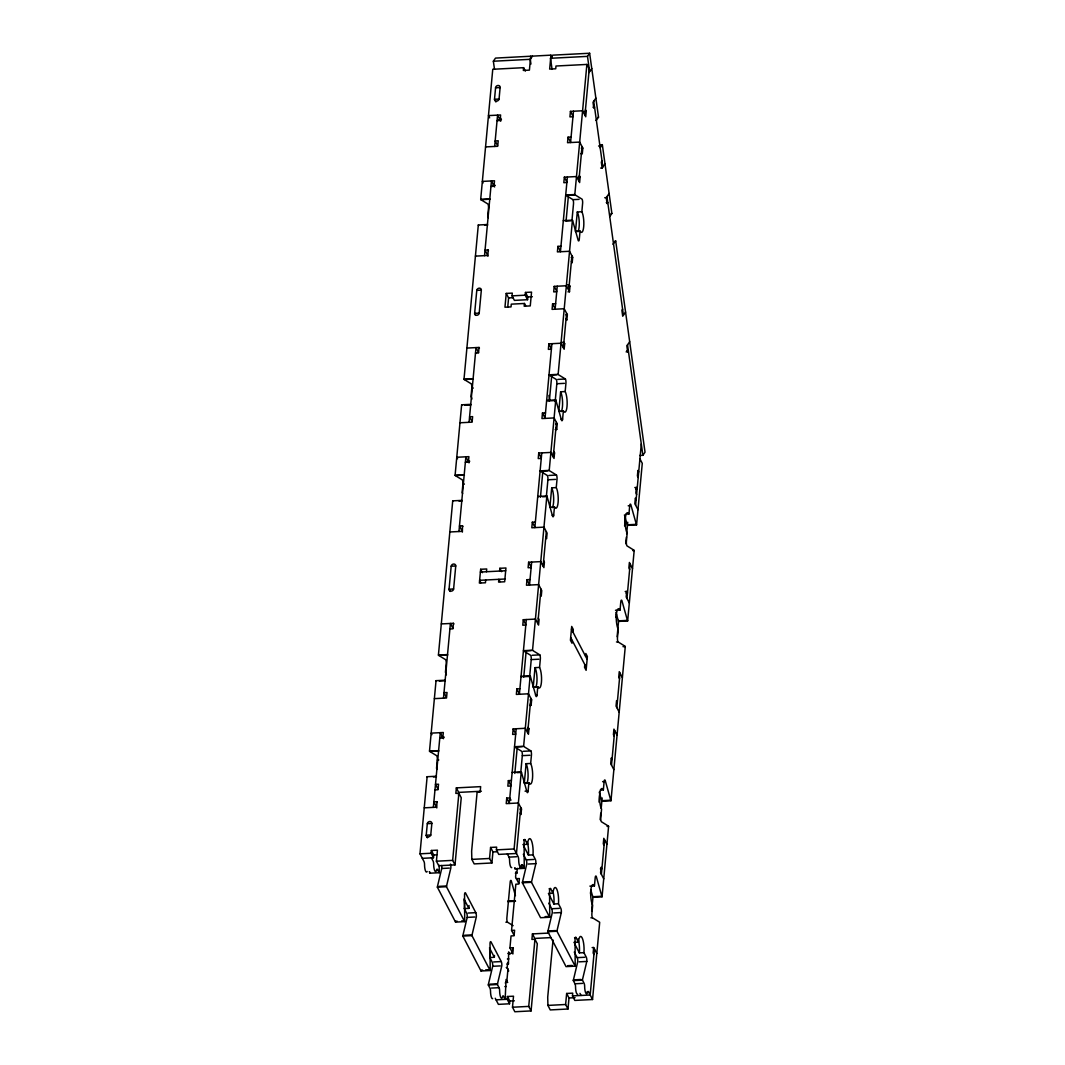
<?xml version="1.0" encoding="UTF-8"?>
<svg xmlns="http://www.w3.org/2000/svg" width="1065" height="1065" viewBox="0 0 1065 1065"><rect width="100%" height="100%" fill="white"/><g stroke="black" fill="none" stroke-linecap="round" stroke-linejoin="round"><path stroke-width="1.5" d="M563.491 221.001A3.142 0.812 87.1 0 0 563.332 220.615L572.438 220.149A3.142 0.812 87.1 0 1 572.651 220.695L578.242 240.57A3.142 0.812 87.1 0 0 579.28 239.319L580.052 231.052A11.009 2.836 87.1 0 0 583.7 226.659A11.009 2.836 87.1 0 0 581.849 211.735L582.648 202.936A3.142 0.812 87.1 0 0 582.089 199.195L575.047 194.855A3.155 0.812 87.1 0 1 574.82 194.536L586.882 64.433L555.983 66.017L555.73 68.772L549.66 69.092L550.951 55.154L495.505 58.096L493.361 61.224L494.48 69.212M427.158 871.476A6.297 1.624 87.1 0 1 425.454 870.771A6.297 1.624 87.1 0 1 424.549 864.767A3.142 0.812 87.1 0 0 423.99 861.505L419.983 853.811L427.132 776.718L436.237 776.252A3.155 0.812 87.1 0 1 436.45 776.798L433.415 776.944M437.023 769.423A11.009 2.836 87.1 0 0 436.53 768.304L437.302 760.024A3.142 0.812 87.1 0 0 436.77 755.764L429.741 751.424A3.155 0.812 87.1 0 1 429.501 751.105L436.038 680.668L445.143 680.202A3.155 0.812 87.1 0 1 445.356 680.748L439.286 681.054M446.395 674.877A11.009 2.836 87.1 0 0 445.436 672.255L446.208 663.988A3.142 0.812 87.1 0 0 445.676 659.714L438.647 655.374A3.155 0.812 87.1 0 1 438.421 655.055L452.718 500.856L461.824 500.377A3.155 0.812 87.1 0 1 462.037 500.936L459.002 501.082M462.609 493.561A11.009 2.836 87.1 0 0 462.117 492.443L462.889 484.162A3.142 0.812 87.1 0 0 462.356 479.902L455.327 475.562A3.155 0.812 87.1 0 1 455.101 475.243L461.624 404.806L470.743 404.341A3.155 0.812 87.1 0 1 470.956 404.886L464.886 405.193M471.981 399.016A11.009 2.836 87.1 0 0 471.036 396.393L471.795 388.113A3.142 0.812 87.1 0 0 471.276 383.853L464.247 379.513A3.155 0.812 87.1 0 1 464.007 379.193L478.305 224.995L487.424 224.515A3.155 0.812 87.1 0 1 487.637 225.061L484.602 225.221M488.196 217.699A11.009 2.836 87.1 0 0 487.717 216.581L488.515 207.782A3.142 0.812 87.1 0 0 487.956 204.041L480.927 199.701A3.155 0.812 87.1 0 1 480.688 199.381L492.762 69.278L523.594 67.681L525.365 71.075M426.2 835.532L427.305 823.698A2.356 1.984 -27.5 0 1 429.767 821.514A2.356 1.984 -27.5 0 1 431.857 823.458L430.686 835.626L428.316 837.143L426.2 835.532L427.385 837.796M453.61 588.985L449.057 589.211A2.356 1.984 -27.5 0 0 451.147 591.168A2.356 1.984 -27.5 0 0 453.61 588.985L455.74 565.994A2.356 1.984 -27.5 0 0 453.663 564.037A2.356 1.984 -27.5 0 0 451.187 566.221L449.057 589.211L450.229 591.474M479.197 313.123L474.644 313.35A2.356 1.984 -27.5 0 0 476.734 315.307A2.356 1.984 -27.5 0 0 479.197 313.123L481.34 290.133A2.356 1.984 -27.5 0 0 479.25 288.176A2.356 1.984 -27.5 0 0 476.774 290.359L474.644 313.35L475.696 315.36M433.349 807.377L440.284 732.653L443.413 738.684L443.546 737.3M443.479 698.174L450.415 623.464L452.918 628.283M458.948 531.515L465.871 456.792L469.013 462.822L469.132 461.438M469.066 422.312L476.002 347.603L478.518 352.422M484.535 255.653L491.458 180.93L494.599 186.961M494.666 146.451L497.568 115.14L500.71 121.157L500.963 118.401M422.326 858.337L433.468 857.764L431.112 853.238L431.365 850.482L437.435 850.176L436.41 861.212L438.767 865.725L455.008 864.886L461.238 797.765L458.882 793.239L455.847 793.398L456.353 787.887L480.648 786.636L480.142 792.147L477.107 792.307L471.635 851.161L471.835 859.388L474.191 863.901L491.91 862.983L492.935 851.947L490.579 847.434L496.649 847.128L496.397 849.883L498.753 854.396L516.458 853.491L520.732 807.51M436.783 807.962L436.903 801.692L433.868 801.852L436.211 806.365M441.296 623.93L453.45 623.305L452.931 628.829L449.896 628.976M462.37 532.101L462.49 525.83L459.454 525.99L461.811 530.503M466.896 348.069L479.037 347.443L478.531 352.968L475.496 353.114M487.956 256.239L488.076 249.969L485.041 250.129L487.397 254.642M433.468 857.764L433.721 854.995L431.365 850.482M523.594 67.681L523.341 70.436L529.412 70.13L530.703 56.205M458.456 795.156L458.709 792.4L456.353 787.887M455.008 864.886L452.652 860.374L458.882 793.239M486.465 571.732L486.718 568.976L480.648 569.282L479.37 583.074L485.44 582.768L485.693 580.012M524.446 303.472L524.18 306.227L530.264 305.908L531.541 292.116L525.471 292.436L527.814 296.949L527.561 299.704L514.408 300.383L512.052 295.87L512.305 293.115L506.234 293.421L504.956 307.213L511.027 306.906L511.28 304.151L524.446 303.472L525.617 305.722M507.739 307.133L508.591 297.934L506.234 293.421M499.618 571.053L499.871 568.297L505.942 567.978L504.664 581.77L498.593 582.089L498.846 579.333L500.031 581.583M527.561 299.704L525.205 295.191L525.471 292.436M491.91 862.983L489.554 858.47L490.579 847.434M510.947 800.201L509.776 797.951L506.74 798.098L506.221 803.622L518.375 802.997L521.504 809.014L520.998 814.539L520.213 813.021M511.4 780.472L508.364 780.632L507.845 786.143L510.88 785.997M528.173 727.275L528.959 728.78L528.44 734.304L525.298 728.287L513.157 728.913L512.651 734.424L515.686 734.264M519.906 688.749L516.871 688.909L516.352 694.42L528.506 693.794L531.635 699.825L531.129 705.336L529.611 705.416M538.304 618.086L539.076 619.59L538.571 625.102L535.429 619.085L523.288 619.71L522.782 625.222L525.817 625.075M530.037 579.56L527.002 579.706L526.483 585.231L538.637 584.605L541.765 590.622L541.26 596.147L540.474 594.629M543.629 560.616L544.415 562.12L543.895 567.632L540.767 561.614L528.613 562.24L528.107 567.752L531.142 567.605M535.362 522.09L532.327 522.236L531.821 527.761L543.962 527.135L547.104 533.152L546.585 538.664L545.799 537.159M553.76 451.414L554.546 452.918L554.026 458.443L550.898 452.425L538.744 453.038L538.238 458.562L541.273 458.403M545.493 412.887L542.458 413.047L541.952 418.558L554.093 417.933L557.235 423.963L556.715 429.475L555.198 429.554M562.373 342.304L563.891 342.224L564.676 343.729L564.157 349.24L561.029 343.223L548.874 343.849L548.369 349.36L551.404 349.214M555.624 303.698L552.589 303.845L552.083 309.369L564.224 308.743L567.365 314.761L566.846 320.285L566.061 318.768M567.978 291.85L569.495 291.77L566.354 285.753L554.213 286.379L553.694 291.89L556.729 291.743M560.962 246.215L557.927 246.374L557.408 251.899L569.549 251.273L572.69 257.291L572.185 262.802L571.399 261.298M579.347 175.552L580.132 177.056L579.626 182.581L576.485 176.55L564.344 177.176L563.824 182.701L566.86 182.541M571.093 137.026L568.044 137.185L567.538 142.697L579.679 142.071L582.821 148.102L582.315 153.613L580.798 153.693M585.457 109.762L586.243 111.266L585.723 116.777L582.595 110.76L570.441 111.386L569.935 116.897L572.97 116.751M509.27 803.463L516.192 728.753M519.387 694.274L526.323 619.55M529.518 585.071L531.661 562.08M534.856 527.601L541.779 452.891M544.987 418.399L551.91 343.689M555.118 309.209L557.248 286.219M560.443 251.739L567.379 177.03M570.574 142.537L573.476 111.226M514.821 773.443L517.111 748.682M523.767 676.941L526.19 650.808M540.448 497.209L542.711 472.714M549.367 401.079L551.79 374.947M566.034 221.347L568.311 196.852M520.812 771.952L522.316 755.657A3.142 0.812 87.1 0 0 521.797 751.384L514.768 747.044A3.155 0.812 87.1 0 1 514.528 746.725L523.634 746.259A3.155 0.812 87.1 0 0 523.874 746.578L530.903 750.918A3.142 0.812 87.1 0 1 531.435 755.178L530.663 763.459A11.009 2.836 87.1 0 1 532.513 778.382A11.009 2.836 87.1 0 1 528.866 782.775L528.107 791.042A3.142 0.812 87.1 0 1 527.069 792.293L521.477 772.418A3.155 0.812 87.1 0 0 521.264 771.872L512.145 772.338A3.155 0.812 87.1 0 1 512.318 772.724M529.571 677.54L531.235 659.608A3.142 0.812 87.1 0 0 530.703 655.334L523.674 650.995A3.142 0.812 87.1 0 1 523.434 650.675L532.54 650.209A3.142 0.812 87.1 0 0 532.78 650.529L539.809 654.869A3.142 0.812 87.1 0 1 540.341 659.129L539.569 667.409A11.009 2.836 87.1 0 1 541.419 682.332A11.009 2.836 87.1 0 1 537.785 686.725L537.013 694.992A3.142 0.812 87.1 0 1 535.975 696.244L530.383 676.368A3.155 0.812 87.1 0 0 530.17 675.822L521.065 676.288A3.155 0.812 87.1 0 1 521.278 676.834M546.398 496.09L547.916 479.796A3.142 0.812 87.1 0 0 547.383 475.522L540.354 471.183A3.155 0.812 87.1 0 1 540.115 470.863L549.221 470.397A3.155 0.812 87.1 0 0 549.46 470.717L556.489 475.057A3.142 0.812 87.1 0 1 557.022 479.317L556.25 487.597A11.009 2.836 87.1 0 1 558.1 502.52A11.009 2.836 87.1 0 1 554.466 506.913L553.694 515.18A3.142 0.812 87.1 0 1 552.655 516.432L547.064 496.556A3.155 0.812 87.1 0 0 546.851 496.01L537.745 496.476A3.155 0.812 87.1 0 1 537.905 496.862M555.158 401.678L556.822 383.746A3.142 0.812 87.1 0 0 556.289 379.473L549.26 375.133A3.142 0.812 87.1 0 1 549.021 374.813L558.14 374.348A3.142 0.812 87.1 0 0 558.366 374.667L565.409 379.007A3.142 0.812 87.1 0 1 565.928 383.267L565.169 391.547A11.009 2.836 87.1 0 1 567.019 406.471A11.009 2.836 87.1 0 1 563.372 410.864L562.6 419.131A3.142 0.812 87.1 0 1 561.561 420.382L555.97 400.507A3.155 0.812 87.1 0 0 555.757 399.961L546.651 400.427A3.155 0.812 87.1 0 1 546.864 400.973M571.985 220.229L573.503 203.934A3.142 0.812 87.1 0 0 572.97 199.661L565.941 195.321A3.155 0.812 87.1 0 1 565.715 195.001L574.82 194.536M514.688 868.028L515.101 868.827L524.206 868.348L522.556 865.179A3.142 0.812 87.1 0 0 521.637 865.592A6.297 1.624 87.1 0 1 519.827 866.431A6.297 1.624 87.1 0 1 518.682 859.921A3.142 0.812 87.1 0 0 518.109 856.659L514.102 848.965L521.264 771.872M523.634 746.259L530.17 675.822M532.54 650.209L546.851 496.01M549.221 470.397L555.757 399.961M558.14 374.348L572.438 220.149M527.654 732.8L530.849 698.32M537.785 623.597L540.98 589.118M543.123 566.127L546.318 531.648M553.241 456.938L556.449 422.459M563.372 347.736L566.58 313.256M568.71 290.266L571.905 255.786M578.841 181.077L582.036 146.584M584.938 115.273L589.238 68.945L586.882 64.433M569.495 291.77L570.001 286.259L569.216 284.754L567.698 284.834M524.566 783.441A11.009 2.836 87.1 0 1 524.313 783.001L526.11 763.698L530.663 763.459M533.472 687.391A11.009 2.836 87.1 0 1 533.232 686.952L535.016 667.649L539.569 667.409M550.152 507.579A11.009 2.836 87.1 0 1 549.913 507.14L551.697 487.837L556.25 487.597M559.072 411.529A11.009 2.836 87.1 0 1 558.819 411.09L560.616 391.787L565.169 391.547M575.752 231.717A11.009 2.836 87.1 0 1 575.499 231.278L577.297 211.975L581.849 211.735M507.646 982.489L506.075 979.481L505.156 999.369L503.505 996.201A3.142 0.812 87.1 0 0 502.773 996.108L502.241 997.652A6.297 1.624 87.1 0 1 499.725 992.82L499.591 989.997A3.142 0.812 87.1 0 0 499.072 987.681L497.408 984.513A3.142 0.812 87.1 0 1 497.515 983.78L501.788 965.822A3.142 0.812 87.1 0 0 501.256 961.562L491.058 941.993A3.142 0.812 87.1 0 0 490.02 943.244L490.18 969.683A3.142 0.812 87.1 0 1 490.14 970.534L481.021 971L462.836 936.082A3.142 0.812 87.1 0 1 462.929 935.35L467.202 917.391A3.142 0.812 87.1 0 0 466.67 913.131L464.327 908.605A11.009 2.836 87.1 0 0 464.154 900.245M505.236 983.008L506.834 981.331L507.925 969.496A2.356 1.984 -27.5 0 0 506.261 967.553M506.927 964.051L508.444 963.971L508.644 951.897L509.895 954.307M512.292 952.403L509.935 947.877L511.04 935.922L514.076 935.776L514.595 930.251L511.559 930.411L515.846 884.203L518.881 884.043L519.387 878.532L516.352 878.692M515.354 873.247L516.871 873.167L517.31 868.374M495.225 998.251L498.407 1004.362L509.536 1003.789L507.18 999.276L507.433 996.507L513.516 996.201L512.491 1007.237L514.848 1011.75L531.076 1010.911L537.306 943.79L534.949 939.277L531.914 939.423L532.433 933.912L548.621 933.073M512.238 953.002L512.531 949.727M512.851 954L512.971 947.73L509.935 947.877M509.536 1003.789L509.789 1001.033L507.433 996.507M531.076 1010.911L528.733 1006.398L534.949 939.277M572.251 640.478L571.998 643.233L570.427 640.225L571.705 626.433L573.276 629.442L573.023 632.197M553.028 939.969L547.716 997.186L547.916 1005.413L550.272 1009.926L567.978 1009.008L569.003 997.985L566.647 993.459L572.717 993.152L572.464 995.908L574.82 1000.421L592.539 999.516L599.688 922.41A3.155 0.812 87.1 0 0 599.449 922.09L592.42 917.75L590.902 917.83M584.805 664.56L584.552 667.316L586.109 670.324L587.387 656.533L585.83 653.524L585.564 656.28M567.978 1009.008L565.621 1004.495L566.647 993.459M590.529 893.495L590.835 890.194M599.009 802.118L599.768 793.957M616.129 617.5L616.435 614.225M624.623 525.977L625.381 517.75M591.661 911.214L593.032 896.357M600.154 819.704L600.753 813.167M601.206 808.268L602.164 797.951M617.128 636.71L618.632 620.376M625.754 543.669L626.366 537.08M626.673 533.791L627.738 522.263M592.42 917.75A3.142 0.812 87.1 0 1 591.887 913.49L592.659 905.21A11.009 2.836 87.1 0 1 590.809 890.287A11.009 2.836 87.1 0 1 594.443 885.907L595.215 877.627A3.142 0.812 87.1 0 1 596.254 876.375L601.845 896.251A3.155 0.812 87.1 0 0 602.058 896.797L592.952 897.276A3.155 0.812 87.1 0 1 592.739 896.73L590.742 889.621M602.058 896.797L608.594 826.36A3.155 0.812 87.1 0 0 608.355 826.054L601.326 821.701A3.142 0.812 87.1 0 1 600.806 817.441L601.565 809.16A11.009 2.836 87.1 0 1 599.715 794.237A11.009 2.836 87.1 0 1 603.362 789.857L604.121 781.577A3.142 0.812 87.1 0 1 605.173 780.326L610.764 800.214A3.155 0.812 87.1 0 0 610.977 800.76L601.858 801.226A3.155 0.812 87.1 0 1 601.645 800.68L599.249 792.16M610.977 800.76L625.275 646.548A3.155 0.812 87.1 0 0 625.035 646.229L618.006 641.889A3.142 0.812 87.1 0 1 617.487 637.629L618.246 629.348A11.009 2.836 87.1 0 1 616.395 614.425A11.009 2.836 87.1 0 1 620.043 610.045L620.802 601.765A3.142 0.812 87.1 0 1 621.854 600.514L627.445 620.389A3.155 0.812 87.1 0 0 627.658 620.935L618.539 621.414A3.155 0.812 87.1 0 1 618.326 620.868L615.929 612.348M627.658 620.935L634.181 550.499A3.155 0.812 87.1 0 0 633.955 550.192L626.926 545.839A3.142 0.812 87.1 0 1 626.393 541.579L627.165 533.299A11.009 2.836 87.1 0 1 625.315 518.375A11.009 2.836 87.1 0 1 628.949 513.996L629.721 505.715A3.142 0.812 87.1 0 1 630.76 504.464L636.351 524.353A3.155 0.812 87.1 0 0 636.564 524.899L627.458 525.365A3.155 0.812 87.1 0 1 627.245 524.819L624.449 514.874M592.14 947.597L593.658 947.517L593.152 953.029L593.937 954.533M625.182 591.501L626.699 591.421L626.18 596.946L629.322 602.963M634.82 487.53L636.337 487.451L635.832 492.975L636.617 494.48M594.443 949.022L590.183 995.003L572.464 995.908M601.379 874.312L604.574 839.819M611.51 765.109L614.705 730.63M616.835 707.639L620.03 673.16M626.966 598.45L630.161 563.957M635.619 505.169L641.303 443.932M636.564 524.899L642.275 463.355L639.919 458.842M441.589 865.499A3.142 0.812 87.1 0 1 441.722 868.494L437.462 886.453A3.142 0.812 87.1 0 0 437.356 887.172L455.554 922.104L464.66 921.638A3.142 0.812 87.1 0 0 464.699 920.786L464.553 894.334A3.142 0.812 87.1 0 1 465.591 893.082L475.789 912.652A3.142 0.812 87.1 0 1 476.308 916.925L472.048 934.884A3.142 0.812 87.1 0 0 471.941 935.602L490.14 970.534M464.66 921.638L446.461 886.706A3.142 0.812 87.1 0 1 446.568 885.974L450.841 868.015A3.142 0.812 87.1 0 0 450.442 864.074M489.634 949.141A11.009 2.836 87.1 0 1 489.794 957.515L492.15 962.028A3.142 0.812 87.1 0 1 492.682 966.288L488.409 984.246A3.142 0.812 87.1 0 0 488.303 984.979L489.953 988.147A3.142 0.812 87.1 0 1 490.486 990.477L490.619 993.286A6.297 1.624 87.1 0 0 492.669 998.65M548.781 903.16L551.697 908.751A3.142 0.812 87.1 0 1 552.229 913.011L547.956 930.97A3.142 0.812 87.1 0 0 547.849 931.702L566.048 966.621L575.153 966.155L556.955 931.236A3.142 0.812 87.1 0 1 557.062 930.504L561.335 912.545A3.142 0.812 87.1 0 0 560.802 908.285L558.459 903.759A11.009 2.836 87.1 0 0 556.609 888.836A11.009 2.836 87.1 0 0 552.961 893.229L550.605 888.716A3.142 0.812 87.1 0 0 549.567 889.967L549.726 916.406A3.142 0.812 87.1 0 1 549.686 917.258L540.567 917.724L522.369 882.792A3.142 0.812 87.1 0 1 522.476 882.073L526.749 864.114A3.142 0.812 87.1 0 0 526.216 859.854L523.314 854.25M522.928 844.558L527.495 844.319A11.009 2.836 87.1 0 1 531.129 839.939A11.009 2.836 87.1 0 1 532.979 854.862L535.336 859.375A3.142 0.812 87.1 0 1 535.855 863.648L531.595 881.607A3.142 0.812 87.1 0 0 531.488 882.326L549.686 917.258M577.683 994.271A6.297 1.624 87.1 0 1 575.632 988.919L575.513 986.097A3.142 0.812 87.1 0 0 574.98 983.78L573.329 980.599A3.142 0.812 87.1 0 1 573.436 979.88L577.696 961.921A3.142 0.812 87.1 0 0 577.177 957.648L574.261 952.057M573.889 942.365L578.441 942.126A11.009 2.836 87.1 0 1 582.076 937.746A11.009 2.836 87.1 0 1 583.926 952.669L586.283 957.182A3.142 0.812 87.1 0 1 586.815 961.442L582.542 979.401A3.142 0.812 87.1 0 0 582.435 980.133L584.086 983.301A3.142 0.812 87.1 0 1 584.618 985.631L584.738 988.44A6.297 1.624 87.1 0 0 587.254 993.272L587.8 991.728A3.142 0.812 87.1 0 1 588.532 991.821L592.539 999.516M530.942 64.073L530.277 59.321L532.42 56.192M552.056 69.358L550.525 58.282L552.668 55.154L589.637 53.25L598.517 117.177L596.373 120.305A3.248 3.009 37.4 0 1 595.921 120.305M589.611 71.608L587.494 56.378L589.637 53.25M588.892 72.66L591.754 68.48M595.868 98.126L593.005 102.307L593.831 108.231L594.55 107.192L593.032 107.272M600.194 147.822L602.337 144.694L611.882 213.479L609.739 216.608M602.018 161.028L601.312 162.066L602.138 167.99L600.62 168.07M602.138 167.99L604.987 163.824M606.265 202.603L607.782 202.523L607.077 203.575L606.251 197.637L609.113 193.471M614.851 241.169L615.064 241.103A3.168 2.902 33.6 0 1 615.703 241.01L612.908 244.231M622.599 309.249L621.893 310.301L622.706 316.225L625.568 312.058M629.681 341.705L626.832 345.872L627.644 351.796L626.127 351.876M627.644 351.796L628.363 350.758L626.846 350.838M639.666 455.474L642.874 455.314L645.017 452.186L615.703 240.996M598.57 146.065L601.685 144.8A3.168 2.902 34.8 0 1 602.337 144.694M493.361 61.224L530.277 59.321M550.525 58.282L587.494 56.378M495.571 87.783L500.124 87.556M584.725 111.346L586.243 111.266M498.407 119.733L501.442 119.573M497.062 120.651L500.097 120.505L500.603 114.98L488.462 115.606L489.634 117.869M485.547 146.917L497.701 146.291L498.207 140.78L495.172 140.939L497.528 145.452M581.304 148.168L582.821 148.102M578.615 177.136L580.132 177.056M492.296 185.523L495.332 185.377M490.952 186.455L493.987 186.295L494.506 180.784L482.352 181.409L483.137 182.914M480.688 199.381L489.794 198.915A3.155 0.812 87.1 0 0 490.033 199.222M480.927 199.701L488.515 199.301M567.459 195.241L575.047 194.855M604.734 197.717L606.251 197.637M572.97 199.661L579.054 199.355M566.58 221.001L571.133 220.775M575.499 231.278L580.052 231.052M475.429 256.119L487.57 255.493M571.173 257.371L572.69 257.291M476.774 290.359L481.34 290.133M568.484 286.339L570.001 286.259M512.052 295.87L525.205 295.191M508.591 297.934L513.144 297.707M527.814 296.949L532.367 296.709M565.848 314.841L567.365 314.761M563.159 343.809L564.676 343.729M464.007 379.193L473.113 378.727A3.155 0.812 87.1 0 0 473.353 379.047M464.247 379.513L471.835 379.113M549.26 375.133L556.849 374.747M557.807 379.406L565.409 379.007M471.795 388.113L473.326 388.046M556.822 383.746L564.41 383.347M548.382 400.893L555.97 400.507M558.819 411.09L563.372 410.864M459.96 422.778L472.115 422.153L472.62 416.641L469.585 416.801L471.941 421.314M561.082 419.211L562.6 419.131M555.717 424.03L557.235 423.963M553.028 452.998L554.546 452.918M466.71 461.385L469.745 461.238M465.365 462.316L468.4 462.157L468.906 456.645L456.765 457.271L457.551 458.775M455.101 475.243L464.207 474.777A3.155 0.812 87.1 0 0 464.447 475.083M455.327 475.562L462.916 475.163M540.354 471.183L547.942 470.797M548.901 475.443L556.489 475.057M462.889 484.162L464.407 484.096M547.916 479.796L555.504 479.396M635.605 489.035L637.123 488.955L636.337 487.451M542.511 496.783L547.064 496.556M549.913 507.14L554.466 506.913M628.204 505.795L629.721 505.715M552.176 515.26L553.694 515.18M625.914 514.142L628.949 513.996M449.829 531.981L461.984 531.355M628.763 524.739L636.351 524.353M632.663 550.578L634.181 550.499M451.187 566.221L455.74 565.994M480.368 572.051L505.662 570.747M504.903 579.014L479.596 580.319L480.848 582.728M625.967 593.005L627.485 592.925L626.699 591.421M615.49 610.272L620.043 610.045M619.843 620.788L627.445 620.389M616.489 641.969L618.006 641.889M438.421 655.055L447.526 654.589A3.155 0.812 87.1 0 0 447.766 654.908M438.647 655.374L446.235 654.975M523.674 650.995L531.262 650.609M622.998 646.668L625.275 646.548M532.22 655.268L539.809 654.869M531.235 659.608L538.823 659.208M522.795 676.754L530.383 676.368M533.232 686.952L537.785 686.725M434.374 698.64L446.515 698.014L447.034 692.503L443.998 692.663L446.341 697.176M535.495 695.072L537.013 694.992M530.117 699.891L531.635 699.825M527.428 728.859L528.959 728.78M441.123 737.246L444.158 737.1M439.765 738.178L442.8 738.018L443.32 732.507L431.179 733.133L431.951 734.637M429.501 751.105L438.62 750.639A3.155 0.812 87.1 0 0 438.847 750.958M429.741 751.424L437.329 751.025M514.768 747.044L522.356 746.658M523.314 751.304L530.903 750.918M437.302 760.024L438.82 759.957M522.316 755.657L529.917 755.258M516.924 772.644L521.477 772.418M524.313 783.001L528.866 782.775M434.973 789.897L438.008 789.737L438.514 784.226L435.478 784.386L437.835 788.899M602.604 781.657L604.121 781.577M458.709 792.4L481.38 791.228M525.072 791.202L528.107 791.042M600.327 790.004L603.362 789.857M424.243 807.842L436.384 807.217M603.163 800.6L610.764 800.214M519.986 809.094L521.504 809.014M427.305 823.698L431.857 823.458M430.793 834.96L426.24 835.186L427.411 837.436M607.077 826.44L608.594 826.36M523.621 839.886L525.138 839.806L527.495 844.319M419.983 853.811L431.112 853.238M496.397 849.883L514.102 848.965M433.721 854.995L436.757 854.849M492.935 851.947L497.488 851.72M523.541 845.73L528.426 855.102L532.979 854.862M507.353 853.957L509.003 857.125L516.592 856.739M436.41 861.212L452.652 860.374M471.835 859.388L489.554 858.47M526.216 859.854L533.818 859.455M441.722 868.494L449.323 868.095M528.267 864.034L535.855 863.648M521.038 865.259L522.556 865.179M519.693 867.735L524.246 867.496L524.1 841.057A3.142 0.812 87.1 0 1 525.138 839.806M429.248 871.609L430.074 873.193L439.179 872.728A3.142 0.812 87.1 0 0 439.219 871.876L439.193 865.273M600.367 868.867L601.885 868.787L601.099 867.283L600.593 872.807L603.735 878.825M438.98 886.373L446.568 885.974M522.476 882.073L530.077 881.687M437.356 887.172L446.461 886.706M522.369 882.792L531.488 882.326M589.89 886.133L594.443 885.907M549.087 888.782L550.605 888.716M548.408 893.455L552.961 893.229M509.23 901.03L515.314 900.71M594.257 896.65L601.845 896.251M515.527 901.256L507.925 901.656A3.155 0.812 87.1 0 1 507.712 901.11M464.327 908.605L468.88 908.378A11.009 2.836 87.1 0 0 469.013 905.516M549.021 894.627L553.893 903.999L558.459 903.759M468.187 913.051L475.789 912.652M551.697 908.751L559.285 908.365M467.202 917.391L474.79 917.005M553.747 912.931L561.335 912.545M457.111 921.172L455.594 921.252A3.142 0.812 87.1 0 1 455.554 922.104M461.664 920.932L463.182 920.852M545.16 916.632L549.726 916.406M505.875 922.21L507.393 922.13L513.117 925.658M464.46 935.27L472.048 934.884M547.956 930.97L555.544 930.584M462.836 936.082L471.941 935.602M547.849 931.702L556.955 931.236M550.978 937.599L534.776 938.425L532.433 933.912M574.567 937.693L576.085 937.613L578.441 942.126M507.912 953.481L512.465 953.242M489.794 957.515L494.346 957.275A11.009 2.836 87.1 0 0 494.466 955.438M574.501 943.537L579.373 952.895L583.926 952.669M507.393 958.993L508.91 958.913M493.667 961.948L501.256 961.562M577.177 957.648L584.765 957.262M492.682 966.288L500.27 965.902M579.214 961.841L586.815 961.442M482.578 970.069L481.061 970.148A3.142 0.812 87.1 0 1 481.021 971M485.613 969.922L488.662 969.762M567.605 965.689L572.158 965.462M489.927 984.18L497.515 983.78M573.436 979.88L581.024 979.481M488.303 984.979L497.408 984.513M573.329 980.599L582.435 980.133M504.837 986.576L506.354 986.496M491.471 988.08L499.072 987.681M574.98 983.78L582.568 983.381M587.001 991.901L588.532 991.821M496.05 999.849L507.18 999.276M509.789 1001.033L514.342 1000.794M569.003 997.985L575.073 997.665M512.491 1007.237L528.733 1006.398M547.916 1005.413L565.621 1004.495M611.004 213.399L611.217 213.439A3.168 2.902 33.8 0 0 611.882 213.466M550.951 55.154L552.123 57.417M570.441 111.386L572.797 115.899M581.53 152.109L582.315 153.613M568.044 137.185L570.401 141.698M564.344 177.176L566.687 181.702M495.917 101.987L494.519 99.152A2.356 1.984 -27.5 0 0 496.596 101.108A2.356 1.984 -27.5 0 0 499.072 98.925M557.927 246.374L560.27 250.887M554.213 286.379L556.569 290.891M552.589 303.845L554.945 308.371M638.707 471.955L637.922 470.437L637.403 475.962L638.188 477.466M636.138 499.658L635.352 498.154L634.833 503.665L637.975 509.696M548.874 343.849L551.231 348.362M488.076 249.969L488.476 250.728M632.517 568.484L629.388 562.453L628.869 567.978L629.655 569.482M555.93 427.97L556.715 429.475M542.458 413.047L544.814 417.56M538.744 453.038L541.1 457.564M479.037 347.443L479.436 348.202M622.386 677.673L619.258 671.656L618.738 677.167L619.524 678.671M532.327 522.236L534.683 526.762M617.354 702.128L616.568 700.624L616.049 706.135L619.191 712.152M571.452 629.189L587.135 659.302M570.68 637.469L586.362 667.569M528.613 562.24L530.969 566.753M617.061 735.143L613.919 729.126L613.413 734.637L614.199 736.141M527.002 579.706L529.345 584.232M612.016 759.598L611.23 758.094L610.724 763.605L613.853 769.622M499.871 568.297L501.642 571.679M523.288 619.71L525.644 624.223M462.49 525.83L462.889 526.589M480.648 569.282L482.405 572.677M606.93 844.345L603.788 838.315L603.283 843.839L604.068 845.344M530.343 703.832L531.129 705.336M516.871 688.909L519.227 693.422M513.157 728.913L515.513 733.426M453.45 623.305L453.836 624.063M508.364 780.632L510.707 785.145M593.658 947.517L596.799 953.534M506.74 798.098L509.097 802.624M579.972 993.352L581.077 995.469M516.871 873.167L516.086 871.663L515.567 877.174L518.708 883.205M511.559 930.411L513.916 934.924M436.903 801.692L437.289 802.451M512.971 947.73L513.37 948.476M508.444 963.971L507.659 962.467L507.153 967.979L508.711 971M463.994 899.006L468.88 908.378M489.474 947.917L494.346 957.275M506.834 981.331L507.419 982.449M431.445 857.857L433.096 861.039A3.142 0.812 87.1 0 1 433.668 864.301A6.297 1.624 87.1 0 0 434.8 870.811A6.297 1.624 87.1 0 0 436.623 869.972A3.142 0.812 87.1 0 1 437.529 869.559L439.179 872.728M515.433 895.665L511.24 880.755A3.142 0.812 87.1 0 0 510.202 882.006L506.873 917.87A3.142 0.812 87.1 0 0 507.393 922.13M593.724 101.255L602.843 166.952M606.957 196.599L623.424 315.187M627.538 344.834L642.874 455.314M548.928 395.381L549.607 400.294M577.297 211.975A11.009 2.836 87.1 0 1 579.254 222.226A11.009 2.836 87.1 0 1 577.962 231.797M535.016 667.649A11.009 2.836 87.1 0 1 536.986 677.912A11.009 2.836 87.1 0 1 535.695 687.471M526.11 763.698A11.009 2.836 87.1 0 1 528.08 773.949A11.009 2.836 87.1 0 1 526.776 783.52M576.085 937.613A3.142 0.812 87.1 0 0 575.047 938.864L575.193 965.303A3.142 0.812 87.1 0 1 575.153 966.155M515.14 867.975A3.142 0.812 87.1 0 1 515.101 868.827M524.246 867.496A3.142 0.812 87.1 0 1 524.206 868.348M511.706 867.629A6.297 1.624 87.1 0 1 509.576 860.387A3.142 0.812 87.1 0 0 509.003 857.125M527.295 841.989A11.009 2.836 87.1 0 1 528.426 855.102M552.775 890.899A11.009 2.836 87.1 0 1 553.893 903.999M578.015 939.09A11.009 2.836 87.1 0 1 579.373 952.895M560.616 391.787A11.009 2.836 87.1 0 1 562.573 402.051A11.009 2.836 87.1 0 1 561.282 411.609M551.697 487.837A11.009 2.836 87.1 0 1 553.667 498.087A11.009 2.836 87.1 0 1 552.376 507.659M598.517 117.19A3.128 2.889 36 0 1 598.077 117.177M430.114 872.341A3.142 0.812 87.1 0 1 430.074 873.193M427.132 776.718A3.155 0.812 87.1 0 1 427.345 777.264M436.038 680.668A3.155 0.812 87.1 0 1 436.197 681.054M452.718 500.856A3.155 0.812 87.1 0 1 452.931 501.402M461.624 404.806A3.155 0.812 87.1 0 1 461.797 405.193M478.305 224.995A3.155 0.812 87.1 0 1 478.531 225.54M495.584 87.663L494.506 99.285L499.059 99.045L500.137 87.423A2.356 1.984 -27.5 0 0 498.047 85.48A2.356 1.984 -27.5 0 0 495.584 87.663"/></g></svg>
